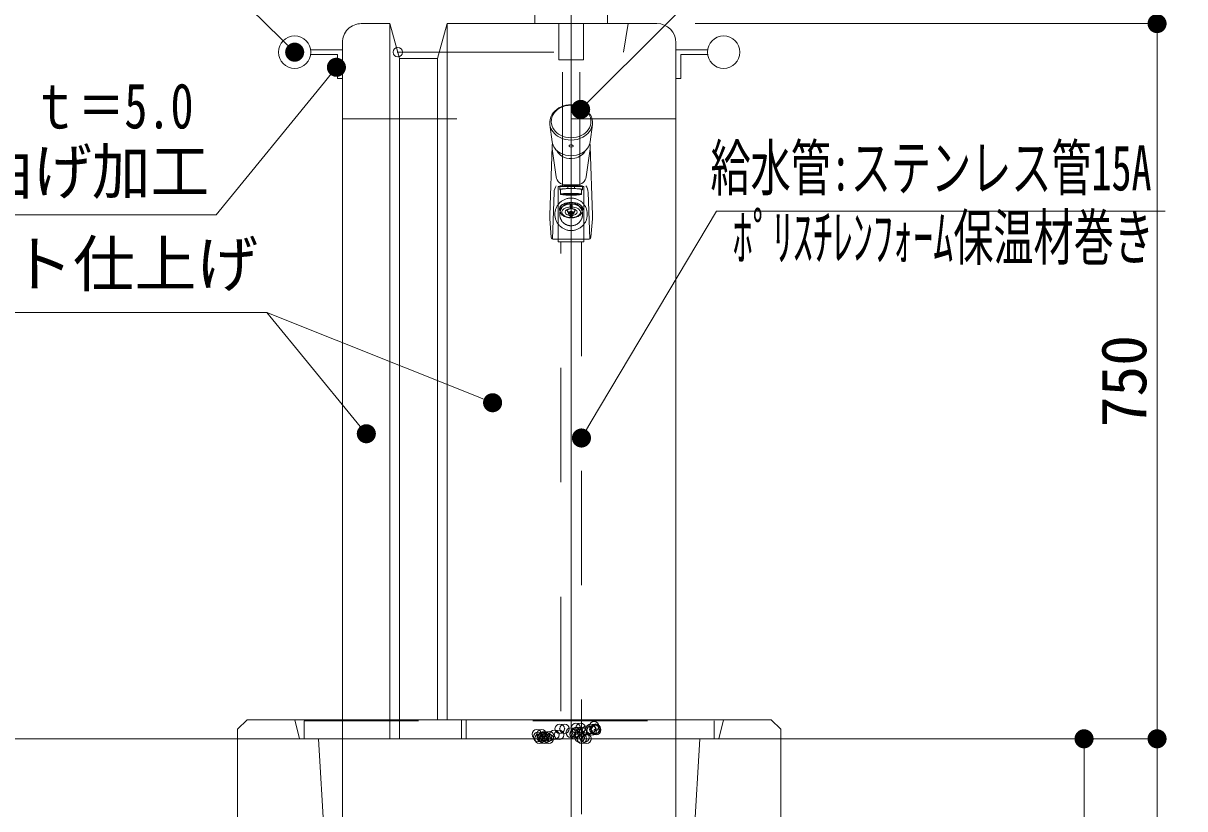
# Model space of a CAD drawing. Units: millimetres at full size, sheet at 1:20; details may follow other scales. Extents: x -6811 to -1335, y 4070 to 7803.
# Drawn here: x -3242 to -2024, y 5306 to 6130 of the extents above; entities that cross this region are included whole.
import ezdxf
from ezdxf.enums import TextEntityAlignment as Align

# ---------------------------------------------------------------- set-up
doc = ezdxf.new("R2010")
doc.units = ezdxf.units.MM
doc.header["$LTSCALE"] = 20
doc.header["$PDMODE"] = 32
doc.header["$PDSIZE"] = 10
for name, pattern in [('CHAIN', [18.5, 12, -1.5, 3.5, -1.5]), ('DASHED_SPACED', [12, 6, -6]), ('USER1', [280.25, 240, -20, 0.25, -20])]:
    doc.linetypes.add(name, pattern=pattern)
for name, color, linetype, lineweight in [('L-0', 8, 'Continuous', 13), ('寸法', 1, 'Continuous', 13), ('本体', 7, 'Continuous', 13)]:
    doc.layers.add(name, color=color, linetype=linetype, lineweight=lineweight)
doc.styles.add('ＭＳ ゴシック', font='')
doc.styles.get('ＭＳ ゴシック').set_extended_font_data('MS Gothic')

# ---------------------------------------------------------------- blocks, each defined once
blk = doc.blocks.new('filled_dot')
at = {"color": 0, "linetype": 'Continuous', "lineweight": -2, "const_width": 1.25}
blk.add_lwpolyline([(-0.625, 0, 1), (0.625, 0, 1)], format="xyb", close=True, dxfattribs=at)

msp = doc.modelspace()

# ---------------------------------------------------------------- linework, layer by layer
at = {"layer": 'L-0'}
for p in [(-2703.33, 5384.27), (-2701.94, 5381.38), (-2698.33, 5384.27), (-2697.97, 5380.85), (-2696.94, 5381.38), (-2695.33, 5382.25), (-2692.97, 5380.85), (-2690.33, 5382.25), (-2685.01, 5383.61), (-2680.01, 5383.61), (-2679.27, 5389.96), (-2674.27, 5389.96), (-2667.76, 5385.88), (-2663.78, 5384.34), (-2662.76, 5385.88), (-2662.35, 5390.74), (-2661.15, 5386.75), (-2658.78, 5384.34), (-2658.42, 5380.93), (-2657.35, 5390.74), (-2656.15, 5386.75), (-2653.42, 5380.93), (-2650.82, 5388.11), (-2646.79, 5389.81), (-2645.82, 5388.11), (-2643.23, 5392.54), (-2642.92, 5389.15), (-2641.79, 5389.81), (-2641.5, 5390.03), (-2641.18, 5388.72), (-2700.52, 5379.59), (-2695.8, 5379.47), (-2695.52, 5379.59), (-2690.8, 5379.47), (-2656.14, 5379.47), (-2651.14, 5379.47)]:
    msp.add_point(p, dxfattribs=at)
at = {"layer": '寸法'}
for p, q in [((-2537.36, 6129.47), (-2052.68, 6129.47)), ((-2052.68, 6129.47), (-2052.68, 5379.47)), ((-2342.36, 5379.47), (-2052.68, 5379.47)), ((-2342.36, 5379.47), (-2129.29, 5379.47)), ((-2342.36, 5379.47), (-2052.68, 5379.47)), ((-2129.29, 5379.47), (-2129.29, 4829.47)), ((-2052.68, 4699.47), (-2052.68, 5379.47))]:
    msp.add_line(p, q, dxfattribs=at)
for points in [[(-2957.36, 6099.5), (-2971.61, 6113.52), (-3053.39, 6193.99), (-3718.82, 6193.99)], [(-2657.36, 6039.47), (-2643.21, 6053.61), (-2512.9, 6183.92), (-1420, 6183.92)], [(-2913.59, 6083.65), (-2926.23, 6068.15), (-3039.61, 5929.1), (-3651.29, 5929.1)], [(-2656.51, 5694.9), (-2646.28, 5712.09), (-2515, 5932.9), (-2044, 5932.9)], [(-2749.72, 5731.89), (-2768.29, 5739.31), (-2986.71, 5826.51), (-3645, 5826.51)], [(-2882.19, 5699.38), (-2894.89, 5714.83), (-2986.71, 5826.51), (-3598.39, 5826.51)]]:
    msp.add_lwpolyline(points, dxfattribs=at)
at = {"layer": '本体'}
for p, q in [((-2667.36, 6112.4), (-2667.36, 6348.86)), ((-2667.36, 4899.26), (-2667.36, 6174.15)), ((-2887.53, 6129.47), (-2857.36, 6129.47)), ((-2857.36, 5399.47), (-2857.36, 6129.47)), ((-2857.36, 6129.47), (-2847.36, 6092.83)), ((-2797.36, 6129.47), (-2807.36, 6092.83)), ((-2797.36, 5399.47), (-2797.36, 6129.47)), ((-2797.36, 6129.47), (-2577.36, 6129.47)), ((-2907.36, 5399.47), (-2907.36, 6109.47)), ((-2557.36, 5399.47), (-2557.36, 6109.47)), ((-2849.18, 6099.5), (-2805.53, 6099.5)), ((-2847.36, 6092.83), (-2847.36, 5399.47)), ((-2847.36, 6092.83), (-2807.36, 6092.83)), ((-2807.36, 6092.83), (-2807.36, 5399.47)), ((-2689.62, 6023.71), (-2687.33, 6005.62)), ((-2667.36, 6026.64), (-2667.36, 5882.83)), ((-2647.38, 6005.62), (-2645.1, 6023.71)), ((-2689.79, 5928.62), (-2687.39, 6000.57)), ((-2687.39, 6000.57), (-2687.32, 6001.51)), ((-2687.32, 6001.51), (-2687.19, 6002.44)), ((-2687.26, 5998.26), (-2683.18, 5968.92)), ((-2687.19, 6002.44), (-2687.01, 6003.36)), ((-2687.01, 6003.36), (-2686.94, 6003.67)), ((-2680.83, 5993.81), (-2682.58, 5996.59)), ((-2651.53, 5968.92), (-2647.45, 5998.26)), ((-2647.33, 6000.57), (-2644.92, 5928.62)), ((-2679.36, 5959.02), (-2679.36, 5955.53)), ((-2673.28, 5960.3), (-2661.43, 5960.3)), ((-2670.78, 5956.5), (-2670.78, 5959.61)), ((-2663.93, 5959.61), (-2663.93, 5956.5)), ((-2655.36, 5955.53), (-2655.36, 5959.02)), ((-2655.18, 5958.52), (-2655.36, 5958.38)), ((-2686.85, 5903.6), (-2685.2, 5952.45)), ((-2678.36, 5955.5), (-2678.36, 5950.51)), ((-2676.49, 5950.89), (-2675.86, 5950.66)), ((-2670.78, 5956.5), (-2663.93, 5956.5)), ((-2658.85, 5950.66), (-2658.22, 5950.89)), ((-2656.36, 5950.51), (-2656.36, 5955.5)), ((-2649.51, 5952.45), (-2647.86, 5903.61)), ((-2679.11, 5935.35), (-2679.11, 5933.32)), ((-2671.36, 5934.45), (-2671.36, 5933.14)), ((-2669.37, 5935.1), (-2669.73, 5934.96)), ((-2668.36, 5935.24), (-2668.36, 5939.23)), ((-2666.36, 5939.23), (-2666.36, 5935.24)), ((-2664.99, 5934.96), (-2665.34, 5935.1)), ((-2663.36, 5933.14), (-2663.36, 5934.45)), ((-2655.61, 5933.32), (-2655.61, 5935.35)), ((-2688.13, 5905.62), (-2689.7, 5924.75)), ((-2670.26, 5930.43), (-2671.22, 5932.53)), ((-2670.26, 5931.29), (-2664.45, 5931.29)), ((-2664.45, 5930.43), (-2670.26, 5930.43)), ((-2668.36, 5925.75), (-2668.36, 5929.23)), ((-2666.36, 5929.23), (-2666.36, 5925.75)), ((-2663.49, 5932.53), (-2664.45, 5930.43)), ((-2646.58, 5905.62), (-2645.01, 5924.76)), ((-2648.55, 5903.45), (-2686.16, 5903.45)), ((-3440.96, 5379.47), (-2112.57, 5379.47))]:
    msp.add_line(p, q, dxfattribs=at)
at = {"layer": '本体', "color": 4, "linetype": 'DASHED_SPACED'}
for p, q in [((-2679.86, 6129.47), (-2654.86, 6129.47)), ((-2680.36, 6091.97), (-2680.36, 6128.97)), ((-2654.36, 6091.97), (-2654.36, 6128.97)), ((-2679.86, 6091.47), (-2654.86, 6091.47)), ((-2676.36, 5958.56), (-2676.36, 6091.47)), ((-2658.36, 5958.56), (-2658.36, 6091.47)), ((-2678.21, 4928.47), (-2678.21, 5900.56)), ((-2656.51, 5900.56), (-2656.51, 4928.47))]:
    msp.add_line(p, q, dxfattribs=at)
at = {"layer": '本体', "linetype": 'DASHED_SPACED'}
for p, q in [((-2607.36, 6129.47), (-2612.36, 6099.5)), ((-2805.53, 6099.5), (-2612.36, 6099.5)), ((-2907.36, 6029.47), (-2557.36, 6029.47)), ((-2957.36, 5399.47), (-2952.36, 5379.47)), ((-2907.36, 5399.47), (-2907.36, 4829.47)), ((-2857.36, 5399.47), (-2857.36, 5379.47)), ((-2847.36, 5399.47), (-2847.36, 5379.47)), ((-2782.36, 5399.47), (-2782.36, 5379.47)), ((-2777.36, 5399.47), (-2777.36, 5379.47)), ((-2557.36, 5399.47), (-2557.36, 4829.47)), ((-2507.35, 5399.47), (-2512.35, 5379.47)), ((-2952.36, 5379.47), (-2932.36, 5379.47)), ((-2950.54, 5379.47), (-2932.36, 5379.47)), ((-2932.36, 5379.47), (-2902.36, 4879.47)), ((-2532.36, 5379.47), (-2562.36, 4879.47)), ((-2512.35, 5379.47), (-2532.36, 5379.47)), ((-2509.17, 5379.47), (-2527.36, 5379.47))]:
    msp.add_line(p, q, dxfattribs=at)
at = {"layer": '本体', "linetype": 'USER1'}
msp.add_line((-2847.36, 6092.83), (-2807.36, 6092.83), dxfattribs=at)
at = {"layer": '本体', "linetype": 'CHAIN'}
msp.add_line((-2667.36, 5888.75), (-2667.36, 6027.59), dxfattribs=at)
at = {"layer": '本体'}
for points in [[(-2705.51, 6129.47), (-2629.21, 6129.47), (-2629.21, 6179.47), (-2705.51, 6179.47)], [(-2447.36, 4829.47), (-3017.36, 4829.47), (-3017.36, 5389.47), (-3007.36, 5399.47), (-2457.36, 5399.47), (-2447.36, 5389.47)]]:
    msp.add_lwpolyline(points, close=True, dxfattribs=at)
for points in [[(-2940.36, 6102), (-2907.36, 6102), (-2907.36, 6072), (-2912.36, 6072), (-2912.36, 6097), (-2940.36, 6097)], [(-2524.36, 6102), (-2557.36, 6102), (-2557.36, 6072), (-2552.36, 6072), (-2552.36, 6097), (-2524.36, 6097)]]:
    msp.add_lwpolyline(points, dxfattribs=at)
at = {"layer": '本体', "color": 4, "linetype": 'DASHED_SPACED'}
msp.add_lwpolyline([(-2680.86, 5900.56), (-2653.86, 5900.56), (-2653.86, 5958.56), (-2680.86, 5958.56)], close=True, dxfattribs=at)
at = {"layer": '本体', "linetype": 'DASHED_SPACED'}
msp.add_lwpolyline([(-2517.35, 5398.47), (-2517.35, 5379.47), (-2947.36, 5379.47), (-2947.36, 5398.47)], close=True, dxfattribs=at)
at = {"layer": '本体'}
for centre in [(-2957.36, 6099.5), (-2507.36, 6099.5)]:
    msp.add_circle(centre, 17, dxfattribs=at)
at = {"layer": '本体', "color": 4, "linetype": 'DASHED_SPACED'}
for radius in [17, 12]:
    msp.add_circle((-2667.36, 5929.47), radius, dxfattribs=at)
at = {"layer": '本体'}
for centre, radius, start, end in [((-2887.36, 6109.48), 19.99, 89.97697, 180.02516), ((-2577.36, 6109.47), 20, 0, 90), ((-2667.51, 6019.77), 24.1, 89.62855, 119.52688), ((-2667.35, 6017.76), 26.62, 90.00822, 113.49854), ((-2667.36, 6017.76), 26.62, 66.50146, 89.99178), ((-2667.2, 6019.77), 24.1, 60.47312, 90.37145), ((-2673.31, 6025.62), 16.41, 141.3633, 186.67558), ((-2673.51, 6026.72), 14.69, 145.50157, 180.84773), ((-2668.83, 6021.89), 22.25, 114.25635, 141.0706), ((-2670.09, 6024.35), 18.85, 119.54898, 145.44295), ((-2665.89, 6021.89), 22.25, 38.9294, 65.74365), ((-2664.62, 6024.35), 18.85, 34.55705, 60.45102), ((-2661.2, 6026.72), 14.69, 359.15227, 34.49843), ((-2661.4, 6025.62), 16.41, 353.32442, 38.6367), ((-2673.56, 6025.85), 16.2, 187.58482, 217.84901), ((-2673.36, 6026.93), 14.84, 181.65613, 216.59199), ((-2661.35, 6026.93), 14.84, 323.40801, 358.34387), ((-2661.15, 6025.85), 16.2, 322.15099, 352.41518), ((-2670, 6028.57), 20.68, 217.74826, 242.47996), ((-2669.84, 6029.53), 19.23, 216.55434, 242.77954), ((-2667.47, 6033.39), 26.12, 242.44589, 270.25296), ((-2667.46, 6034.05), 24.33, 242.68358, 270.25643), ((-2667.25, 6034.05), 24.33, 269.74357, 297.31642), ((-2667.24, 6033.39), 26.12, 269.74704, 297.55411), ((-2664.87, 6029.53), 19.23, 297.22046, 323.44566), ((-2664.71, 6028.57), 20.68, 297.52004, 322.25174), ((-2673.9, 6000.12), 13.49, 178.09215, 187.9224), ((-2673.01, 6007.51), 14.44, 187.53243, 217.26062), ((-2673.2, 6001.25), 12.19, 185.99374, 187.91911), ((-2669.89, 6009.77), 18.29, 216.97758, 241.91198), ((-2668.87, 6001.21), 0.733, 165.49061, 224.17838), ((-2668.55, 6000.93), 1.12, 108.98299, 155.99025), ((-2667.61, 6002.55), 2.58, 226.13333, 265.74554), ((-2667.38, 5997.93), 4.34, 89.72862, 110.80466), ((-2667.34, 6003.27), 3.32, 262.07237, 269.76374), ((-2667.37, 6003.27), 3.32, 270.23626, 277.92763), ((-2667.33, 5997.93), 4.34, 69.19534, 90.27138), ((-2667.1, 6002.55), 2.58, 274.25446, 313.86667), ((-2666.16, 6000.93), 1.12, 24.00975, 71.01701), ((-2665.84, 6001.21), 0.733, 315.82162, 14.50939), ((-2664.39, 6002.35), 13.54, 305.64832, 334.83705), ((-2664.82, 6009.77), 18.29, 298.08802, 323.02242), ((-2661.7, 6007.51), 14.44, 322.73938, 352.46757), ((-2661.51, 6001.25), 12.19, 352.08092, 354.00624), ((-2662.15, 6000), 14.84, 2.20028, 14.32504), ((-2660.81, 6000.12), 13.49, 352.07753, 1.90763), ((-2668.89, 6003.87), 15.62, 220.10173, 247.42504), ((-2667.47, 6014.23), 23.37, 241.82963, 270.2816), ((-2667.34, 6007.49), 19.56, 247.30276, 281.12006), ((-2667.24, 6014.23), 23.37, 269.7184, 298.17037), ((-2666.86, 6005.69), 17.7, 280.72342, 305.833), ((-2672.21, 5952.01), 13, 145.10077, 178.07029), ((-2673.28, 5970.3), 10, 187.91845, 270), ((-2679.16, 5958.6), 0.467, 108.45351, 159.90863), ((-2679.21, 5958.74), 0.393, 176.5258, 247.98436), ((-2677.87, 5953.95), 5.29, 95.46452, 105.79677), ((-2645.15, 5189.37), 770.57, 92.37678, 92.47104), ((-2678.37, 5990.31), 31.06, 272.33215, 273.78101), ((-2667.33, 5840.65), 119.01, 88.28715, 94.33079), ((-2665.88, 5870.52), 89.11, 85.66595, 88.65094), ((-2661.43, 5970.3), 10, 270, 352.08155), ((-2654.84, 6013.08), 53.88, 265.42544, 268.12602), ((-2656.79, 5953.52), 5.71, 78.368, 88.13131), ((-2655.76, 5958.3), 0.821, 50.50574, 81.96457), ((-2655.38, 5958.71), 0.273, 317.77198, 57.73567), ((-2662.5, 5952.01), 13, 1.92971, 34.89923), ((-2679.19, 5955.53), 0.161, 107.09722, 237.84867), ((-2678.16, 5957.17), 2.1, 237.84867, 264.71979), ((-2676.16, 5945.67), 10.47, 95.94566, 107.09722), ((-2678.24, 5955.49), 0.114, 116.51241, 176.63621), ((-2678.24, 5950.51), 0.114, 137.9639, 235.66331), ((-2677.65, 5949.72), 1.1, 100.84627, 128.32521), ((-2676.99, 5952.92), 2.83, 242.26246, 263.2983), ((-2677.65, 5954.7), 1.1, 100.84627, 126.10612), ((-2674.1, 5939.27), 16.93, 93.85176, 102.78909), ((-2674.1, 5934.29), 16.93, 93.85175, 102.78909), ((-2677.4, 5950.51), 0.1, 128.88409, 192.90792), ((-2677.35, 5950.52), 0.149, 192.90792, 234.90925), ((-2676.96, 5949.97), 0.8, 104.16219, 128.88409), ((-2675.91, 5953.85), 3.78, 246.05977, 260.5848), ((-2671.52, 5987.44), 37.78, 261.1679, 268.01955), ((-2669.58, 5886.33), 70.17, 90.98595, 96.27639), ((-2673.93, 5937.96), 13.18, 95.54489, 104.16219), ((-2670.19, 5995.11), 45.43, 261.98591, 268.73914), ((-2673.84, 5956.97), 6.63, 252.27588, 265.65433), ((-2667.42, 5852.84), 103.62, 89.96428, 94.32937), ((-2667.42, 5847.86), 103.62, 89.96428, 94.32937), ((-2667.5, 5858.68), 92.72, 89.91015, 94.76702), ((-2672.48, 5965.63), 14.76, 259.98724, 263.88868), ((-2667.91, 6017.26), 67.2, 264.50858, 270.47167), ((-2667.87, 6017.48), 66.81, 264.68993, 270.44167), ((-2667.45, 6062.75), 113.2, 267.27736, 270.04581), ((-2667.45, 6051.35), 101.72, 267.89132, 270.05215), ((-2667.21, 5858.68), 92.72, 85.23298, 90.08985), ((-2666.84, 6017.48), 66.81, 269.55833, 275.31007), ((-2667.29, 5852.84), 103.62, 85.67063, 90.03572), ((-2667.29, 5847.86), 103.62, 85.67063, 90.03572), ((-2666.8, 6017.26), 67.2, 269.52833, 275.49142), ((-2667.26, 6051.35), 101.72, 269.94785, 272.10868), ((-2667.26, 6062.75), 113.2, 269.95419, 272.72264), ((-2665.14, 5886.33), 70.17, 83.72361, 89.01405), ((-2664.52, 5995.11), 45.43, 271.26086, 278.01409), ((-2663.19, 5987.44), 37.78, 271.98045, 278.8321), ((-2662.23, 5965.63), 14.76, 276.11132, 280.01276), ((-2660.87, 5956.97), 6.63, 274.34567, 287.72412), ((-2660.78, 5937.96), 13.18, 75.83781, 84.45511), ((-2660.61, 5939.27), 16.93, 77.21091, 86.14824), ((-2660.61, 5934.29), 16.93, 77.21091, 86.14825), ((-2658.8, 5953.85), 3.78, 279.4152, 293.94023), ((-2657.75, 5949.97), 0.8, 51.11591, 75.83781), ((-2658.55, 5945.67), 10.47, 72.90278, 84.05434), ((-2657.72, 5952.92), 2.83, 276.7017, 297.73754), ((-2657.36, 5950.52), 0.149, 305.09075, 347.09208), ((-2657.31, 5950.51), 0.1, 347.09208, 51.11591), ((-2657.06, 5954.7), 1.1, 53.89388, 79.15373), ((-2657.06, 5949.72), 1.1, 51.67479, 79.15373), ((-2656.47, 5955.49), 0.114, 3.36379, 63.48759), ((-2656.47, 5950.51), 0.114, 304.33669, 42.0361), ((-2656.55, 5957.17), 2.1, 275.28021, 302.15133), ((-2655.52, 5955.53), 0.161, 302.15133, 72.90278), ((-2675.21, 5934.99), 4.39, 135.45155, 207.80398), ((-2675.24, 5935.42), 4.37, 183.95083, 207.73749), ((-2674.01, 5935.07), 5.1, 124.73068, 176.8973), ((-2674.01, 5933.04), 5.1, 124.73068, 176.8973), ((-2669.72, 5929.6), 12.08, 100.38043, 135.48025), ((-2668.8, 5928.28), 13.66, 113.93578, 126.46373), ((-2668.8, 5926.25), 13.66, 98.45227, 126.46373), ((-2671.04, 5929.92), 6.58, 119.10244, 149.81395), ((-2667.66, 5922.87), 14.39, 92.76271, 117.19739), ((-2669.84, 5930.66), 4.08, 113.81453, 145.62352), ((-2667.36, 5921.14), 20.85, 77.40917, 102.59083), ((-2667.64, 5926.34), 8.92, 94.60645, 115.55334), ((-2668.66, 5932.11), 3.04, 110.48998, 141.89103), ((-2667.36, 5919.88), 20.18, 80.15074, 99.84926), ((-2667.36, 5905.51), 33.74, 89.99785, 91.69642), ((-2667.36, 5924.78), 12.04, 85.23637, 94.76363), ((-2667.36, 5928.51), 6.9, 81.6663, 98.3337), ((-2667.35, 5905.51), 33.74, 88.30358, 90.00215), ((-2667.05, 5922.87), 14.39, 62.80261, 87.23729), ((-2667.07, 5926.34), 8.92, 64.44666, 85.39355), ((-2666.05, 5932.11), 3.04, 38.10897, 69.51002), ((-2665.91, 5926.25), 13.66, 53.53627, 81.54773), ((-2664.87, 5930.66), 4.08, 34.37648, 66.18547), ((-2664.99, 5929.6), 12.08, 44.51975, 79.61957), ((-2663.67, 5929.92), 6.58, 30.18605, 60.89756), ((-2665.91, 5928.28), 13.66, 53.53627, 66.06422), ((-2660.7, 5935.07), 5.1, 3.1027, 55.26932), ((-2660.7, 5933.04), 5.1, 3.1027, 55.26932), ((-2659.5, 5934.99), 4.39, 332.19602, 44.54845), ((-2659.47, 5935.42), 4.37, 332.26251, 356.04917), ((-2656.37, 5927.5), 33.45, 178.08274, 180), ((-2656.37, 5927.5), 33.45, 180, 184.70554), ((-2673.65, 5933.35), 5.45, 180.30158, 211.34488), ((-2672.1, 5934.24), 7.25, 210.98537, 230.11315), ((-2673.77, 5931.68), 3.34, 152.33149, 217.87288), ((-2670.03, 5936.67), 10.44, 229.93322, 247.66051), ((-2671.04, 5933.44), 6.58, 215.35535, 247.91472), ((-2667.64, 5942.19), 16.45, 247.26333, 267.49282), ((-2671.49, 5931.68), 2.14, 143.23293, 206.71049), ((-2667.66, 5940.49), 14.39, 246.00968, 267.23729), ((-2669.84, 5932.7), 4.08, 209.10108, 239.7805), ((-2667.64, 5937.02), 8.92, 241.51931, 265.39355), ((-2669.96, 5933.12), 1.39, 141.65199, 205.1546), ((-2669.74, 5932.35), 1.27, 160.26421, 199.73579), ((-2305, 6098.81), 401.84, 204.40434, 204.63748), ((-2667.37, 5889.54), 42.53, 94.3085, 94.81911), ((-2305, 6097.95), 401.84, 204.40434, 204.63748), ((-2668.52, 5930.37), 1.97, 111.85753, 151.97497), ((-2668.66, 5931.24), 1.79, 206.90083, 238.84976), ((-2667.48, 5933.33), 4.19, 239.79598, 271.68543), ((-2667.36, 5927.75), 4.83, 65.03865, 113.16672), ((-2667.36, 5942.7), 16.71, 266.56962, 270.00114), ((-2667.36, 5942.7), 16.71, 269.99886, 273.43038), ((-2667.23, 5933.33), 4.19, 268.31457, 300.20402), ((-2667.05, 5940.49), 14.39, 272.76271, 293.99032), ((-2667.08, 5942.19), 16.45, 272.50718, 292.73667), ((-2667.07, 5937.02), 8.92, 274.60645, 298.48069), ((-2666.19, 5930.37), 1.97, 28.02503, 63.72946), ((-2666.05, 5931.24), 1.79, 301.15024, 333.09917), ((-3029.71, 6098.81), 401.84, 335.36252, 335.59566), ((-3029.71, 6097.95), 401.84, 335.36252, 335.59566), ((-2667.34, 5889.54), 42.53, 85.18089, 85.6915), ((-2664.97, 5932.35), 1.27, 340.26421, 19.73579), ((-2664.75, 5933.12), 1.39, 334.8454, 38.34801), ((-2664.87, 5932.7), 4.08, 300.2195, 330.89892), ((-2663.22, 5931.68), 2.14, 333.28951, 36.76707), ((-2663.67, 5933.44), 6.58, 292.08528, 324.64465), ((-2664.68, 5936.67), 10.44, 292.33949, 310.06678), ((-2660.94, 5931.68), 3.34, 322.12712, 27.66851), ((-2662.61, 5934.24), 7.25, 309.88685, 329.01463), ((-2661.06, 5933.35), 5.45, 328.65512, 359.69842), ((-2678.34, 5927.5), 33.45, 355.302, 0), ((-2678.34, 5927.5), 33.45, 0, 1.91963), ((-2685.64, 5905.75), 2.49, 183.18392, 233.31927), ((-2686.15, 5905.17), 1.72, 235.34814, 269.61605), ((-2648.62, 5905.36), 1.91, 272.1704, 333.90185), ((-2649.34, 5905.83), 2.77, 331.73543, 355.58828)]:
    msp.add_arc(centre, radius, start, end, dxfattribs=at)
at = {"layer": '本体', "color": 4, "linetype": 'DASHED_SPACED'}
for centre, start, end in [((-2679.86, 6128.97), 90, 180), ((-2654.86, 6128.97), 0, 90), ((-2679.86, 6091.97), 180, 270), ((-2654.86, 6091.97), 270, 0)]:
    msp.add_arc(centre, 0.5, start, end, dxfattribs=at)
at = {"layer": '本体'}
msp.add_point((-2849.18, 6099.5), dxfattribs=at)

# ---------------------------------------------------------------- block references
at = {"layer": '寸法', "xscale": 8, "yscale": 8}
for p, rotation in [((-2052.68, 6129.47), 270), ((-2957.36, 6099.5), 135.5), ((-2913.59, 6083.65), 230.8), ((-2657.36, 6039.47), 45), ((-2749.72, 5731.89), 158.2), ((-2882.19, 5699.38), 129.4), ((-2656.51, 5694.9), 59.3), ((-2129.29, 5379.47), 270), ((-2052.68, 5379.47), 90), ((-2052.68, 5379.47), 270)]:
    msp.add_blockref('filled_dot', p, dxfattribs=dict(at, rotation=rotation))

# ---------------------------------------------------------------- texts
at = {"layer": '寸法', "color": 3, "style": 'ＭＳ ゴシック'}
for s, width, p in [('ステンレスプレート：ｔ＝5.0', 0.75, (-3718.82, 6005.28)), ('給水管:ステンレス管15A', 0.65, (-2521.19, 5940.27)), ('曲げ加工', 0.95, (-3293.13, 5936.6)), ('ﾎﾟﾘｽﾁﾚﾝﾌｫｰﾑ保温材巻き', 0.65, (-2497.88, 5867.42))]:
    msp.add_text(s, height=47.47, dxfattribs=dict(at, width=width)).set_placement(p, align=Align.BOTTOM_LEFT)
msp.add_text('人造石ブラスト仕上げ', height=47.47, dxfattribs=at).set_placement((-2995.71, 5901.26), align=Align.TOP_RIGHT)
at = {"layer": '寸法', "style": 'ＭＳ ゴシック'}
msp.add_text('750', height=47.47, rotation=90, dxfattribs=at).set_placement((-2087.68, 5754.47), align=Align.MIDDLE_CENTER)

doc.saveas('drawing.dxf')
